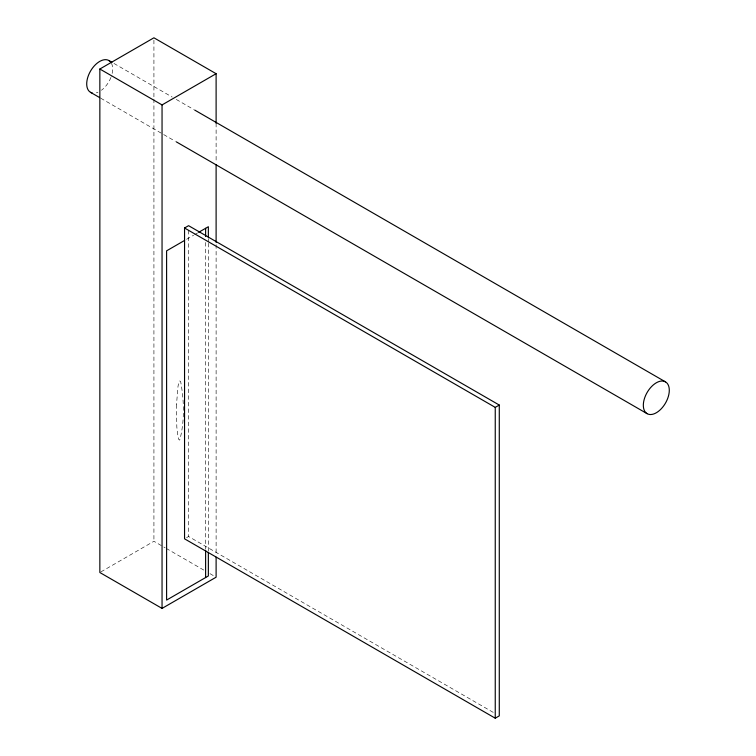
<?xml version="1.0" encoding="UTF-8"?>
<svg xmlns="http://www.w3.org/2000/svg" width="756" height="756" viewBox="0 0 756 756"><rect width="100%" height="100%" fill="white"/><g stroke="black" fill="none" stroke-linecap="round" stroke-linejoin="round"><path stroke-width="0.57" stroke-dasharray="3.78 2.83" d="M186.609 239.283L193.612 235.239M194.613 234.662L197.609 232.924M100.869 571.914L153.922 541.287L165.129 547.769M186.562 537.658L188.575 536.495L494.169 712.927M113.976 63.466L172.188 97.07M176.271 99.433L193.64 109.459M100.718 98.204L175.279 141.259M166.15 548.355L203.874 570.137M209.988 573.662L214.071 576.015M216.112 123.228L216.112 162.143M216.112 244.679L216.112 554.791M208.354 238.527L208.354 242.062M208.354 243.243L208.354 551.19M205.613 242.468L205.613 549.234M188.575 230.382L188.575 536.495M153.922 40.163L153.922 97.94M153.922 99.112L153.922 541.287M111.453 63.287A18.361 10.603 -60 0 1 111.33 76.328M110.934 77.414A18.361 10.603 -60 0 1 101.38 90.295M97.996 92.251A18.361 10.603 -60 0 1 96.324 92.837M176.479 404.743L176.819 426.998L178.057 437.11L178.87 439.595L179.748 440.096C184.748 421.366 184.18 400.482 180.627 381.44L179.748 380.939L178.057 385.881L176.479 404.743"/><path stroke-width="1.13" d="M216.112 557.153L216.112 577.197L162.049 608.41L99.849 572.509L99.849 69.013L153.922 37.8L216.112 73.71L216.112 123.228M99.849 69.013L162.049 104.923L216.112 73.71M184.549 228L188.575 225.675L499.281 405.055L499.281 715.875L495.246 718.2L184.549 538.82L184.549 228L495.246 407.38L499.281 405.055M184.606 240.436L166.603 250.831L166.603 600.075L208.354 575.968L208.354 552.371M198.611 232.347L208.354 226.724L208.354 237.346M108.864 60.518L111.935 62.285M194.661 110.045L665.488 381.875A18.361 10.603 -60 0 1 659.676 410.319A18.361 10.603 -60 0 1 643.772 401.134A18.361 10.603 -60 0 1 665.488 381.875M90.512 92.317L99.697 97.618M176.299 141.844L647.136 413.674M495.246 407.38L495.246 718.2M216.112 164.496L216.112 242.326M205.613 228.312L205.613 236.562M205.613 550.406L205.613 577.546M162.049 104.923L162.049 608.41M92.241 92.988A18.361 10.603 -60 0 1 90.512 71.111A18.361 10.603 -60 0 1 110.319 61.68"/></g></svg>
